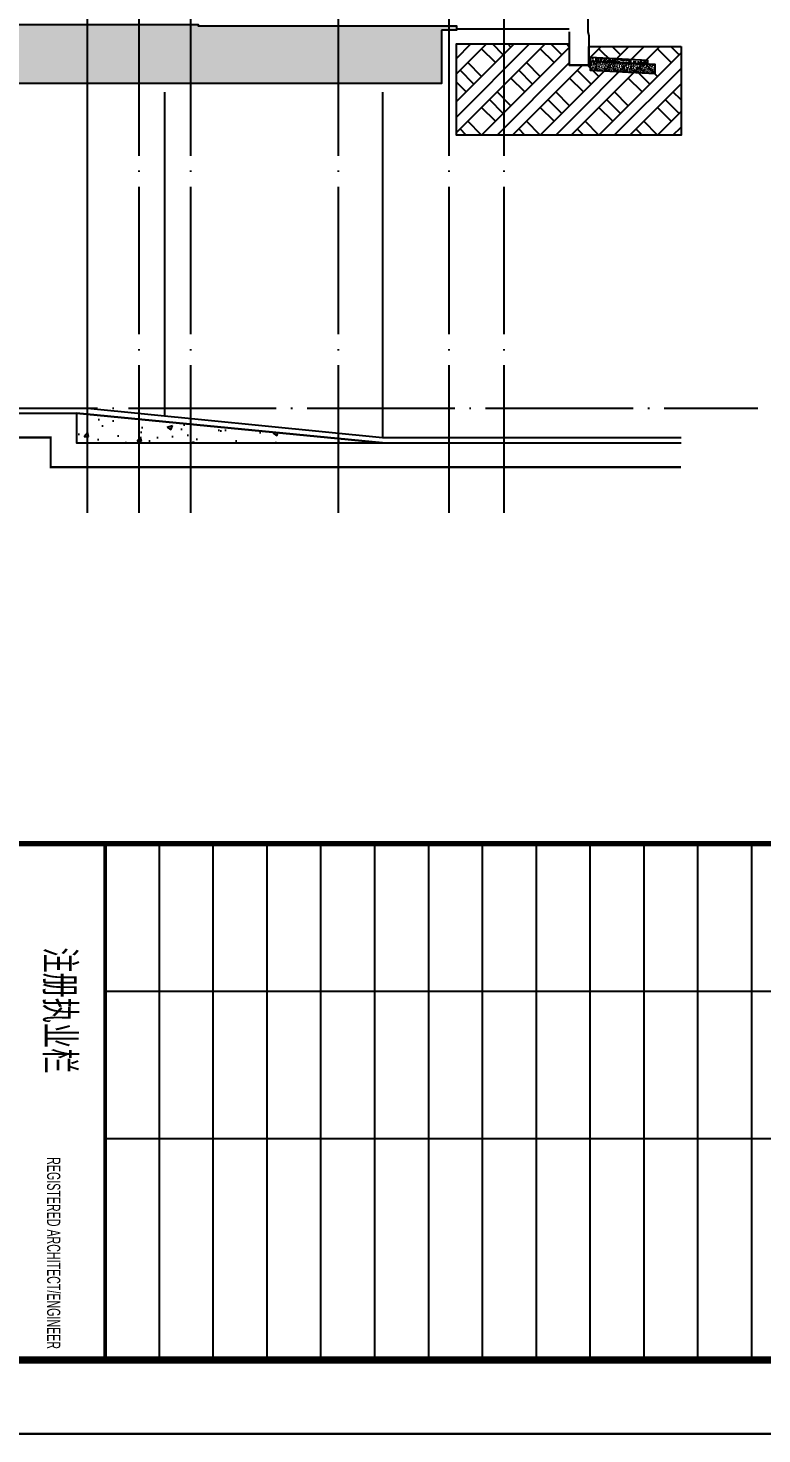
# Model space of a CAD drawing. Extents: x -12446 to 284554, y -295110 to 165007.
# Drawn here: x 254076 to 264024, y -274110 to -255057 of the extents above; entities that cross this region are included whole.
import ezdxf
from ezdxf.enums import TextEntityAlignment as Align

# ---------------------------------------------------------------- set-up
doc = ezdxf.new("R2010")
doc.units = 0
doc.header["$LTSCALE"] = 1000
doc.linetypes.add('AX-14-E$0$DASH', pattern=[0.35, 0.25, -0.1])
doc.linetypes.add('AX-14-E$0$DOTE', pattern=[2.42, 2, -0.2, 0.02, -0.2])
doc.layers.get('0').update_dxf_attribs({"linetype": 'CONTINUOUS'})
for name, color, linetype in [('A-Anno-Note', 241, 'CONTINUOUS'), ('A-Detl-Thin', 131, 'CONTINUOUS'), ('AX-14-E$0$A-Detl-Medm', 40, 'CONTINUOUS'), ('AX-14-E$0$A-Detl-Patt', 8, 'CONTINUOUS'), ('AX-14-E$0$A-Detl-Thin', 131, 'CONTINUOUS'), ('AX-14-E$0$A-detl-XH', 8, 'CONTINUOUS'), ('AX-14-E$0$A-Wall', 2, 'CONTINUOUS'), ('AX-14-E$0$AX-31-B01$0$A-Grid-Iden', 11, 'CONTINUOUS'), ('AX-31-B01$0$A-Grid-Iden', 11, 'CONTINUOUS')]:
    doc.layers.add(name, color=color, linetype=linetype)
doc.layers.add('AX-14-E$0$A-Grid', color=222, linetype='AX-14-E$0$DOTE', plot=False)
doc.styles.add('AX-TK-HF-20190012-S001-TQ2$0$HZ', font='jzfz_ena.shx', dxfattribs={"width": 0.7, "bigfont": 'jzfz_cna.shx'})

# ---------------------------------------------------------------- blocks, each defined once
blk = doc.blocks.new('*U181')
at = {"color": 4}
blk.add_lwpolyline([(-831, -10), (10, -10), (10, 584), (-831, 584)], close=True, dxfattribs=at)
at = {"color": 4, "const_width": 1}
blk.add_lwpolyline([(-806, 0), (0, 0), (0, 574), (-806, 574)], close=True, dxfattribs=at)
at = {"color": 4, "const_width": 0.75}
blk.add_lwpolyline([(-70, 0), (-70, 574)], dxfattribs=at)
blk = doc.blocks.new('*U401')
at = {"color": 4}
blk.add_lwpolyline([(-831, -10), (10, -10), (10, 584), (-831, 584)], close=True, dxfattribs=at)
at = {"color": 4, "const_width": 1}
blk.add_lwpolyline([(-806, 0), (0, 0), (0, 574), (-806, 574)], close=True, dxfattribs=at)
at = {"color": 4, "const_width": 0.75}
blk.add_lwpolyline([(-70, 0), (-70, 574)], dxfattribs=at)
blk = doc.blocks.new('AX-TK-HF-20190012-S001-TQ2$0$BZTQ')
at = {"color": 4}
for p, q in [((-50, 289.68), (-50, 391.88)), ((-30, 391.88), (-30, 289.68)), ((-70, 377.28), (0, 377.28)), ((-70, 369.98), (0, 369.98)), ((-70, 362.68), (0, 362.68)), ((-70, 355.38), (0, 355.38)), ((-70, 348.08), (0, 348.08)), ((-70, 340.78), (0, 340.78)), ((-70, 333.48), (0, 333.48)), ((-70, 326.18), (0, 326.18)), ((-70, 318.88), (0, 318.88)), ((-70, 311.58), (0, 311.58)), ((-70, 304.28), (0, 304.28)), ((-70, 296.98), (0, 296.98)), ((-70, 289.68), (0, 289.68))]:
    blk.add_line(p, q, dxfattribs=at)
at = {"color": 4, "const_width": 0.5}
blk.add_lwpolyline([(0, 289.68), (-70, 289.68)], dxfattribs=at)
at = {"style": 'AX-TK-HF-20190012-S001-TQ2$0$HZ', "width": 0.8}
blk.add_text('注册执业栏', height=4.5, dxfattribs=at).set_placement((-55.95, 281.2))
at = {"style": 'AX-TK-HF-20190012-S001-TQ2$0$HZ', "width": 0.6}
blk.add_text('REGISTERED ARCHITECT/ENGINEER', height=1.8, dxfattribs=at).set_placement((-1.5, 281.79), align=Align.RIGHT)
blk = doc.blocks.new('AX-TK-HF-20190012-S001-TQ2')
blk.add_blockref('AX-TK-HF-20190012-S001-TQ2$0$BZTQ', (0, 0))
blk = doc.blocks.new('AX-14-E$0$A$C0AF705B0')
at = {"layer": 'AX-14-E$0$A-Detl-Patt'}
h = blk.add_hatch(dxfattribs=at)
h.set_pattern_fill('混凝土', color=256, scale=50)
h.set_pattern_definition([(50, (-245829.03, 261313.84), (358.6301, -31.37607), [37.5, -412.5]), (355, (-245829.03, 261313.84), (-69.37567, 376.09607), [30, -330]), (100.4514, (-245799.15, 261311.22), (289.2547, 344.71977), [31.8701, -350.57106]), (46.1842, (-245829.03, 261413.84), (533.6205, -82.7595), [56.25, -618.75]), (96.6356, (-245784.56, 261406.94), (467.33135, 487.0589), [47.80514, -525.8565]), (351.1842, (-245829.03, 261413.84), (467.331, 487.0593), [45, -495]), (21, (-245779.03, 261388.84), (298.45353, -201.30945), [37.5, -412.5]), (326, (-245779.03, 261388.84), (121.65767, 362.57502), [30, -330]), (71.4514, (-245754.16, 261372.06), (420.1113, 161.26525), [31.8701, -350.57106]), (37.5, (-245829.03, 261313.84), (6.079928, 166.446927), [0, -326, 0, -335, 0, -331.25]), (7.5, (-245829.03, 261313.84), (131.53477, 197.20586), [0, -191, 0, -318.5, 0, -126.25]), (327.5, (-245940.53, 261313.84), (266.91122, -11.277436), [0, -125, 0, -390, 0, -517.5]), (317.5, (-245990.53, 261313.84), (291.59308, 50.05249), [0, -162.5, 0, -259, 0, -367.5])])
h.paths.add_polyline_path([(13700, 979), (13700, 259), (2450, 259), (2450, 994), (2400, 994), (2400, 1059), (10400, 1059), (10400, 1039), (13900, 1039), (13900, 979)])
at = {"layer": 'AX-14-E$0$A-Detl-Thin'}
for p, q in [((13900, 999), (15430, 999)), ((15695, 609), (15695, 509)), ((15695, 509), (15430, 509))]:
    blk.add_line(p, q, dxfattribs=at)
blk.add_lwpolyline([(15680, 1384), (15680, 965), (15695, 905), (15695, 609)], dxfattribs=at)
blk.add_lwpolyline([(13700, 979), (13700, 259), (2450, 259), (2450, 994), (2400, 994), (2400, 1059), (10400, 1059), (10400, 1039), (13900, 1039), (13900, 979)], close=True, dxfattribs=at)
blk = doc.blocks.new('AX-14-E$0$A$C5B1F4B75')
at = {"layer": 'AX-14-E$0$A-detl-XH', "linetype": 'Continuous'}
blk.add_hatch(color=256, dxfattribs=at).paths.add_polyline_path([(0, 100), (-20, 100), (-20, 60), (0, 60)])
h = blk.add_hatch(dxfattribs=at)
h.set_pattern_fill('HOUND', color=256, scale=5, style=0)
h.set_pattern_definition([(180, (-66896.956, 2947.6813), (-9.525, 2.38125), [38.1, -19.05]), (90, (-66896.956, 2947.6813), (2.38125, -9.525), [38.1, -19.05])])
h.paths.add_polyline_path([(-20, 0), (-20, 60), (0, 60), (0, 0)])
at = {"layer": 'AX-14-E$0$A-Detl-Medm'}
for points in [[(0, 100), (-20, 100), (-20, 60), (0, 60)], [(-20, 60), (0, 60), (0, 0), (-20, 0)]]:
    blk.add_lwpolyline(points, close=True, dxfattribs=at)
blk = doc.blocks.new('AX-14-E$0$A$C743E540A')
at = {"layer": 'AX-14-E$0$A-Detl-Patt', "linetype": 'Continuous'}
h = blk.add_hatch(dxfattribs=at)
h.set_pattern_fill('混凝土', color=256, scale=10, style=0)
h.set_pattern_definition([(50, (834.904, -38425.974), (71.72602, -6.27521), [7.5, -82.5]), (355, (834.904, -38425.974), (-13.87513, 75.21921), [6, -66]), (100.4514, (840.88, -38426.5), (57.85094, 68.94395), [6.37402, -70.11421]), (46.1842, (834.9, -38405.97), (106.7241, -16.5519), [11.25, -123.75]), (96.6356, (843.8, -38407.35), (93.46627, 97.4118), [9.56103, -105.1713]), (351.1842, (834.9, -38405.97), (93.4662, 97.41186), [9, -99]), (21, (844.904, -38410.974), (59.690705, -40.26189), [7.5, -82.5]), (326, (844.904, -38410.974), (24.33153, 72.515), [6, -66]), (71.4514, (849.88, -38414.33), (84.02226, 32.25305), [6.37402, -70.11421]), (37.5, (834.904, -38425.974), (1.215986, 33.289385), [0, -65.2, 0, -67, 0, -66.25]), (7.5, (834.904, -38425.974), (26.306954, 39.44117), [0, -38.2, 0, -63.7, 0, -25.25]), (327.5, (812.604, -38425.974), (53.382244, -2.255487), [0, -25, 0, -78, 0, -103.5]), (317.5, (802.604, -38425.974), (58.318617, 10.0105), [0, -32.5, 0, -51.8, 0, -73.5])])
h.paths.add_polyline_path([(100, 125), (100, 175), (880, 214), (880, 164)])
at = {"layer": 'AX-14-E$0$A-Detl-Patt'}
h = blk.add_hatch(dxfattribs=at)
h.set_pattern_fill('加气混凝土', color=8, scale=10, style=0)
h.set_pattern_definition([(0, (870.3, -38462.57), (60, 120), [0, -120]), (0, (800.1, -38478.77), (60, 120), [0, -120]), (0, (839.1, -38479.97), (60, 120), [0, -120]), (0, (881.7, -38444.57), (60, 120), [0, -120]), (0, (831.9, -38485.97), (60, 120), [0, -120]), (0, (893.7, -38368.97), (60, 120), [0, -120]), (0, (857.1, -38378.57), (60, 120), [0, -120]), (0, (876.3, -38393.57), (60, 120), [0, -120]), (0, (778.5, -38395.97), (60, 120), [0, -120]), (0, (837.3, -38401.37), (60, 120), [0, -120]), (0, (814.5, -38431.97), (60, 120), [0, -120]), (0, (815.7, -38476.97), (60, 120), [0, -120]), (0, (860.7, -38481.77), (60, 120), [0, -120]), (0, (893.7, -38428.97), (60, 120), [0, -120]), (0, (781.5, -38447.57), (60, 120), [0, -120]), (0, (791.7, -38427.17), (60, 120), [0, -120]), (0, (838.5, -38435.57), (60, 120), [0, -120]), (0, (821.7, -38452.97), (60, 120), [0, -120]), (0, (812.1, -38413.37), (60, 120), [0, -120]), (0, (827.1, -38368.37), (60, 120), [0, -120]), (0, (786.3, -38472.77), (60, 120), [0, -120]), (0, (852.3, -38392.97), (60, 120), [0, -120]), (0, (796.5, -38391.17), (60, 120), [0, -120]), (0, (786.9, -38375.57), (60, 120), [0, -120]), (130.601294, (886.333, -38406.545), (-299.9999967, 360.0000016), [5.2683, -2207.4222]), (18.43495, (877.761, -38404.26), (299.999999, 119.999999), [5.42105, -753.52558]), (90, (877.76, -38409.4), (60, 120), [5.14286, -234.85713]), (161.56505, (882.904, -38411.117), (-300.0000015, 119.999991), [5.42105, -753.52558]), (53.1301, (882.904, -38411.117), (60, 120), [5.7143, -594.2857]), (135, (887.476, -38472.26), (-60.000007, 119.99999), [4.84873, -334.56252]), (45, (880.62, -38472.26), (60, 120), [4.84873, -334.56252]), (135, (884.047, -38475.69), (-60.000007, 119.99999), [4.84873, -334.56252]), (45, (884.047, -38475.69), (60, 120), [4.84873, -334.56252]), (116.56505, (829.76, -38391.69), (-1e-05, 240), [6.38877, -127.7753]), (180, (826.9, -38385.97), (-60, 120), [6.85714, -113.14285]), (63.43495, (817.19, -38391.69), (5e-07, 240), [6.38877, -127.7753]), (116.56505, (820.05, -38397.4), (-1e-05, 240), [6.38877, -127.7753]), (0, (820.05, -38397.4), (60, 120), [6.85714, -113.14285]), (63.43495, (826.9, -38397.4), (5e-07, 240), [6.38877, -127.7753]), (107.102728, (874.9043, -38432.2595), (-179.9999931, 600.00000097), [7.77227, -3256.5805]), (143.972626, (872.619, -38424.831), (-1139.9999855, 839.999999), [7.77227, -1624.404]), (180, (866.33, -38420.26), (-60, 120), [7.42857, -112.57142]), (36.027373, (852.619, -38424.831), (1139.9999916, 839.999991), [7.77227, -1624.404]), (71.56505, (850.333, -38431.688), (180.000001, 599.999999), [7.22806, -751.71856]), (107.102728, (852.6186, -38439.1167), (-179.9999931, 600.00000097), [7.77227, -3256.5805]), (143.972626, (858.904, -38443.688), (-1139.9999855, 839.999999), [7.77227, -1624.404]), (0, (858.9, -38443.69), (60, 120), [7.42857, -112.57142]), (36.027373, (866.333, -38443.688), (1139.9999916, 839.999991), [7.77227, -1624.404]), (71.56505, (872.619, -38439.117), (180.000001, 599.999999), [7.22806, -751.71856]), (150.25512, (876.047, -38376.26), (-180.0000004, 119.9999985), [4.607, -962.86392]), (90, (872.05, -38378.545), (60, 120), [4.57143, -235.42855]), (29.74488, (872.047, -38378.545), (180, 119.9999994), [4.607, -962.86392]), (116.56505, (848.05, -38461.4), (-1e-05, 240), [6.38877, -127.7753]), (168.690067, (845.19, -38455.688), (-540.0000004, 119.999997), [5.82745, -1217.9371]), (41.185925, (834.9043, -38458.545), (1499.9999909, 1319.99998846), [6.07437, -2545.1604]), (90, (834.904, -38464.26), (60, 120), [5.7143, -234.2857]), (138.814074, (839.476, -38468.2595), (-1499.9999733, 1320.0000084), [6.07437, -2545.1604]), (16.699244, (839.476, -38468.2595), (1979.9999851, 599.9999937), [5.9659, -2499.7075]), (60.945396, (845.19, -38466.545), (59.9999998, 119.9999989), [5.8832, -2465.0679]), (109.983106, (797.7615, -38411.1167), (-300.0000011, 839.9999978), [6.6884, -2802.4395]), (155.556045, (795.476, -38404.831), (-780.000003, 359.9999925), [6.9046, -2893.0263]), (24.443955, (782.9043, -38404.831), (780.0000004, 359.9999983), [6.9046, -2893.0263]), (70.016893, (780.6186, -38411.1167), (300.0000009, 839.9999979), [6.6884, -2802.4395]), (109.983106, (782.9043, -38417.4024), (-300.0000011, 839.9999978), [6.6884, -2802.4395]), (160.016893, (789.19, -38419.688), (-300.0000002, 119.9999945), [6.6884, -1397.8755]), (19.983107, (789.19, -38419.688), (299.9999984, 119.9999998), [6.6884, -1397.8755]), (70.016893, (795.476, -38417.4024), (300.0000009, 839.9999979), [6.6884, -2802.4395]), (122.005383, (842.333, -38421.974), (-60.000008, 119.999994), [5.39085, -1126.6868]), (18.43495, (834.333, -38419.117), (299.999999, 119.999999), [5.42105, -753.52558]), (90, (834.33, -38424.26), (60, 120), [5.14286, -234.85713]), (161.56505, (839.476, -38425.974), (-300.0000015, 119.999991), [5.42105, -753.52558]), (54.462322, (839.476, -38425.974), (419.9999994, 599.9999991), [4.9156, -2059.6423]), (116.56505, (807.48, -38451.12), (-1e-05, 240), [6.38877, -127.7753]), (180, (804.62, -38445.4), (-60, 120), [6.2857, -113.71428]), (59.036243, (794.904, -38451.117), (60.0000002, 119.9999994), [6.66395, -1392.7644]), (120.963756, (798.333, -38456.831), (-60.0000082, 119.9999945), [6.66395, -1392.7644]), (0, (798.33, -38456.83), (60, 120), [6.2857, -113.71428]), (63.43495, (804.62, -38456.83), (5e-07, 240), [6.38877, -127.7753])])
h.paths.add_polyline_path([(0, 0), (0, 120), (880, 164), (880, 44)])
at = {"layer": 'AX-14-E$0$A-Wall', "linetype": 'Continuous'}
blk.add_line((900, 214), (900, 114), dxfattribs=at)
at = {"layer": 'AX-14-E$0$A-Wall'}
for points in [[(100, 125), (100, 175), (880, 214), (880, 164)], [(0, 0), (0, 120), (880, 164), (880, 44)]]:
    blk.add_lwpolyline(points, close=True, dxfattribs=at)
at = {"layer": 'AX-14-E$0$A-detl-XH'}
blk.add_blockref('AX-14-E$0$A$C5B1F4B75', (900, 114), dxfattribs=at)
blk = doc.blocks.new('AX-14-E')
at = {"layer": 'AX-14-E$0$A-Detl-Patt'}
h = blk.add_hatch(dxfattribs=at)
h.set_pattern_fill('夯实土壤', color=256, scale=100)
h.set_pattern_definition([(45, (118, 0), (-397.394, 397.394), []), (45, (328, 0), (-397.394, 397.394), []), (45, (538, 0), (-397.394, 397.394), []), (135, (118, 0), (-397.394, -397.394), [265, -297]), (135, (223, 105), (-397.394, -397.394), [265, -297]), (135, (328, 210), (-397.394, -397.394), [265, -297])])
h.paths.add_polyline_path([(261677, -255307), (262927, -255307), (262927, -256507), (259882, -256507), (259882, -255272), (261412, -255272), (261412, -255557), (261612, -255557), (261677, -255557)])
h = blk.add_hatch(dxfattribs=at)
h.set_pattern_fill('混凝土', color=256, scale=100)
h.set_pattern_definition([(50, (0, 0), (717.2602, -62.7521), [75, -825]), (355, (0, 0), (-138.7513, 752.1921), [60, -660]), (100.4514, (59.8, -5.2), (578.5094, 689.4395), [63.7402, -701.1421]), (46.1842, (0, 200), (1067.241, -165.519), [112.5, -1237.5]), (96.6356, (88.9, 186.2), (934.6627, 974.118), [95.6103, -1051.713]), (351.1842, (0, 200), (934.662, 974.1186), [90, -990]), (21, (100, 150), (596.90705, -402.6189), [75, -825]), (326, (100, 150), (243.3153, 725.15), [60, -660]), (71.4514, (149.74, 116.45), (840.2226, 322.5305), [63.7402, -701.1421]), (37.5, (0, 0), (12.15986, 332.89385), [0, -652, 0, -670, 0, -662.5]), (7.5, (0, 0), (263.06954, 394.4117), [0, -382, 0, -637, 0, -252.5]), (327.5, (-223, 0), (533.82244, -22.55487), [0, -250, 0, -780, 0, -1035]), (317.5, (-323, 0), (583.18617, 100.105), [0, -325, 0, -518, 0, -735])])
h.paths.add_polyline_path([(254732, -260277), (254732, -260677), (258879, -260677)])
at = {"layer": 'AX-14-E$0$A-Detl-Thin'}
for p, q in [((261412, -255107), (261412, -255557)), ((261677, -255307), (262399, -255307)), ((254882, -260207), (254882, -255927)), ((255932, -260312), (255932, -255927)), ((258882, -255927), (258882, -260607))]:
    blk.add_line(p, q, dxfattribs=at)
for points in [[(225154, -190010), (284554, -190010), (284554, -274110), (225154, -274110)], [(262927, -255307), (262927, -256507), (259882, -256507), (259882, -255272), (261412, -255272), (261412, -255557), (261412, -255557), (261612, -255557), (261677, -255557), (261677, -255307)]]:
    blk.add_lwpolyline(points, close=True, dxfattribs=at)
for points in [[(245759, -260207), (254882, -260207), (258882, -260607), (262927, -260607)], [(245759, -260277), (254732, -260277), (258879, -260677), (262927, -260677)], [(254732, -260277), (254732, -260677), (258879, -260677), (254732, -260277)]]:
    blk.add_lwpolyline(points, dxfattribs=at)
at = {"layer": 'AX-14-E$0$A-Detl-Thin', "linetype": 'AX-14-E$0$DASH', "const_width": 30}
blk.add_lwpolyline([(245759, -260607), (254382, -260607), (254382, -261007), (262927, -261007)], dxfattribs=at)
at = {"layer": 'AX-14-E$0$A-Grid'}
for p, q in [((254882, -261627), (254882, -196459)), ((255582, -261627), (255582, -196459)), ((256282, -261627), (256282, -196459)), ((258282, -261627), (258282, -196459)), ((259782, -261627), (259782, -196459)), ((260532, -261627), (260532, -196459)), ((245759, -260207), (263970, -260207))]:
    blk.add_line(p, q, dxfattribs=at)
at = {"xscale": -1}
blk.add_blockref('AX-14-E$0$A$C743E540A', (262577, -255671), dxfattribs=at)
at = {"xscale": 100, "yscale": 100, "zscale": 100, "rotation": 270}
blk.add_blockref('AX-TK-HF-20190012-S001-TQ2', (226154, -273110), dxfattribs=at)
at = {"layer": 'AX-14-E$0$A-Wall'}
blk.add_blockref('AX-14-E$0$A$C0AF705B0', (245982, -256066), dxfattribs=at)
at = {"layer": 'AX-14-E$0$AX-31-B01$0$A-Grid-Iden', "linetype": 'ByBlock', "xscale": 100, "yscale": 100, "zscale": 100, "rotation": 270}
blk.add_blockref('*U401', (226154, -273110), dxfattribs=at)

msp = doc.modelspace()

# ---------------------------------------------------------------- linework, layer by layer
at = {"layer": 'A-Detl-Thin'}
msp.add_lwpolyline([(225154, -190010), (284554, -190010), (284554, -274110), (225154, -274110)], close=True, dxfattribs=at)

# ---------------------------------------------------------------- block references
at = {"layer": 'AX-31-B01$0$A-Grid-Iden', "linetype": 'ByBlock', "xscale": 100, "yscale": 100, "zscale": 100, "rotation": 270}
msp.add_blockref('*U181', (226154, -273110), dxfattribs=at)

# ---------------------------------------------------------------- next in the draw order: block references
at = {"layer": 'A-Anno-Note'}
msp.add_blockref('AX-14-E', (0, 0), dxfattribs=at)

doc.saveas('drawing.dxf')
